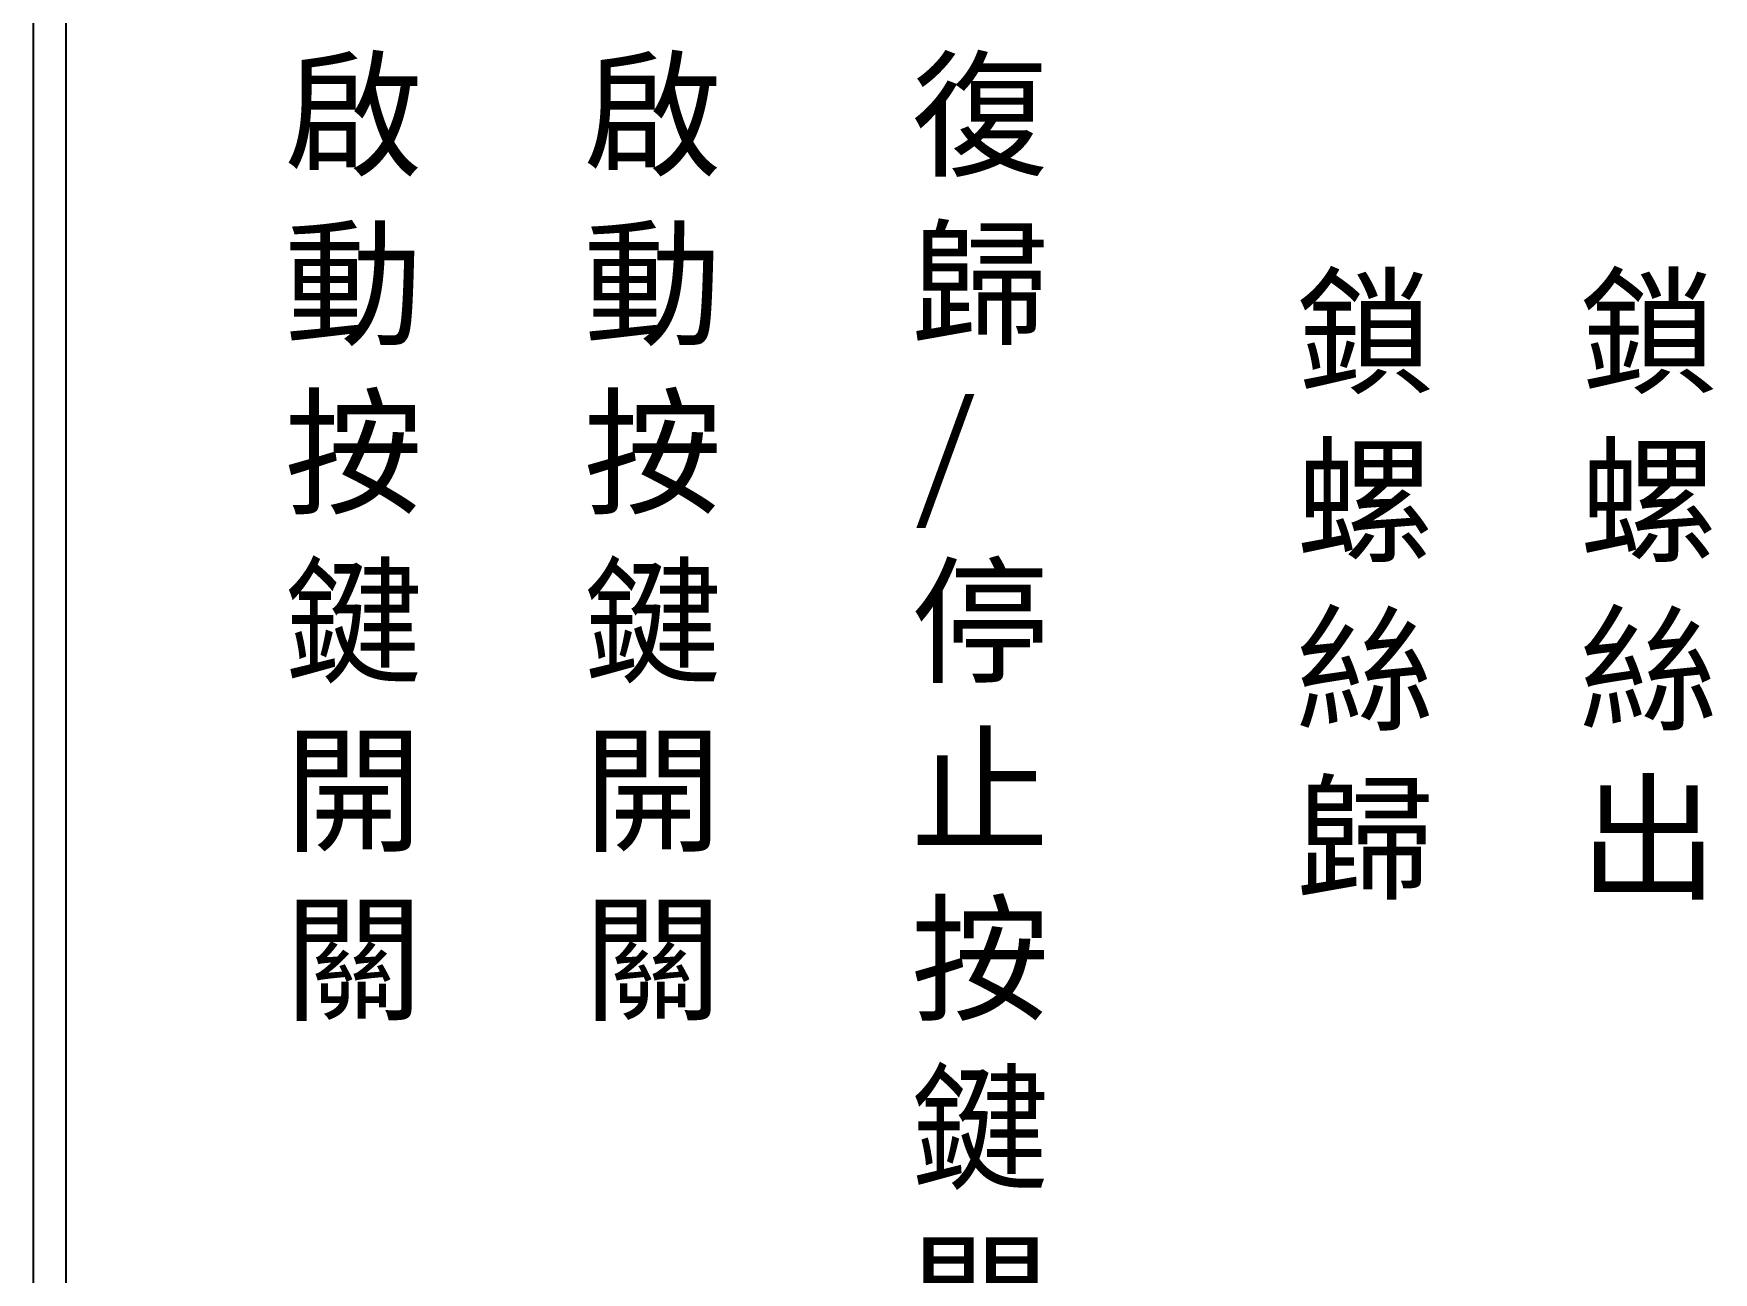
# Model space of a CAD drawing. Extents: x 325 to 612, y 3 to 207.
# Drawn here: x 325.3 to 390, y 50.7 to 98.4 of the extents above; entities that cross this region are included whole.
import ezdxf

# ---------------------------------------------------------------- set-up
doc = ezdxf.new("R2010")
doc.units = 0
doc.layers.add('圖框層', color=7, linetype='CONTINUOUS')
doc.layers.add('標尺寸層', color=3, linetype='CONTINUOUS')
doc.styles.add('CNS', font='romanc.shx', dxfattribs={"bigfont": 'chineset.shx'})

msp = doc.modelspace()

# ---------------------------------------------------------------- linework, layer by layer
at = {"layer": '圖框層', "color": 7}
for p, q in [((325.319, 3), (325.319, 206.969)), ((326.569, 4.25), (326.569, 205.719))]:
    msp.add_line(p, q, dxfattribs=at)

# ---------------------------------------------------------------- texts
at = {"layer": '標尺寸層', "color": 7, "char_height": 3.9, "width": 4.96081, "style": 'CNS'}
for s, insert, attachment_point in [('{\\fDFKai-SB|b0|i0|c136|p65;啟動按鍵開關}', (334.982, 97.234), 1), ('{\\fDFKai-SB|b0|i0|c136|p65;啟動按鍵開關}', (346.498, 97.234), 1), ('{\\fDFKai-SB|b0|i0|c136|p65;復歸\\P/\\P停止按鍵開關}', (359.1, 97.234), 1), ('{\\fDFKai-SB|b0|i0|c136|p65;鎖螺絲歸}', (376.583, 76.973), 5), ('{\\fDFKai-SB|b0|i0|c136|p65;鎖螺絲出}', (387.497, 76.973), 5)]:
    msp.add_mtext(s, dxfattribs=dict(at, insert=insert, attachment_point=attachment_point))

doc.saveas('drawing.dxf')
